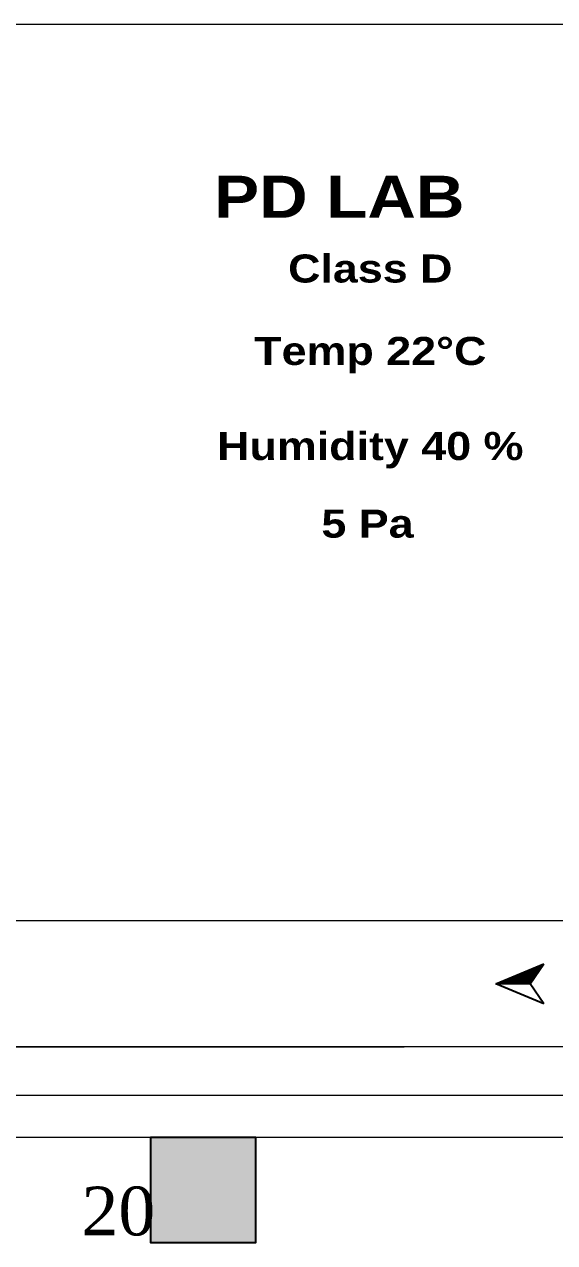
# Model space of a CAD drawing. Extents: x -57174 to 10055, y -18330 to 89882.
# Drawn here: x -34774 to -32882, y 65221 to 69567 of the extents above; entities that cross this region are included whole.
import ezdxf

# ---------------------------------------------------------------- set-up
doc = ezdxf.new("R2010")
doc.units = 0
doc.header["$LTSCALE"] = 50
doc.header["$MEASUREMENT"] = 0
doc.layers.get('0').update_dxf_attribs({"color": 8, "linetype": 'CONTINUOUS'})
for name, color, linetype in [('COLUMN', 8, 'CONTINUOUS'), ('COLUMN HATCH', 8, 'CONTINUOUS'), ('Direction Arrow', 3, 'CONTINUOUS'), ('duct return', 4, 'CONTINUOUS'), ('SUPPLY', 6, 'CONTINUOUS'), ('TEXT', 8, 'CONTINUOUS'), ('WALL', 8, 'CONTINUOUS'), ('XREF-ARCH', 8, 'CONTINUOUS')]:
    doc.layers.add(name, color=color, linetype=linetype)
doc.styles.add('H St Bt', font='ariblk.ttf', dxfattribs={"height": 50})
doc.styles.add('TECHNICBOLD', font='times.ttf', dxfattribs={"height": 10})

# ---------------------------------------------------------------- blocks, each defined once
blk = doc.blocks.new('PLAN')
at = {"layer": 'COLUMN HATCH', "linetype": 'Continuous'}
blk.add_hatch(color=256, dxfattribs=at).paths.add_polyline_path([(6450, 5250), (6075, 5250), (6075, 4875), (6450, 4875)])
blk.add_hatch(color=256, dxfattribs=at).paths.add_polyline_path([(6450, 5250), (6075, 5250), (6075, 4875), (6450, 4875)])
at = {"layer": 'COLUMN', "linetype": 'Continuous'}
for points in [[(6300, 5250), (6075, 5250), (6075, 5217)], [(6075, 5100), (6075, 4875), (6450, 4875), (6450, 5250)]]:
    blk.add_lwpolyline(points, dxfattribs=at)
blk.add_lwpolyline([(6075, 4875), (6450, 4875), (6450, 5250), (6075, 5250)], close=True, dxfattribs=at)
at = {"layer": 'WALL', "lineweight": 0}
for p, q in [((11750, 5400), (2550, 5400)), ((11750, 5250), (200, 5250))]:
    blk.add_line(p, q, dxfattribs=at)
at = {"layer": 'COLUMN', "linetype": 'Continuous', "width": 3168.977, "attachment_point": 5, "style": 'H St Bt'}
for s, insert, char_height in [('PD LAB', (6748.3, 8605.7), 150), ('Class D', (6858.7, 8349.1), 100), ('Temp 22°C', (6858.7, 8040.7), 100), ('Humidity 40 %', (6858.7, 7701.5), 100), ('5 Pa', (6848.7, 7439), 100)]:
    blk.add_mtext(s, dxfattribs=dict(at, insert=insert, char_height=char_height))
at = {"layer": 'TEXT', "lineweight": 0, "insert": (5828.5, 5074.8), "char_height": 174.02, "width": 128.479, "attachment_point": 1, "style": 'TECHNICBOLD'}
blk.add_mtext('20', dxfattribs=at)
blk.add_mtext('20', dxfattribs=at)
blk = doc.blocks.new('AROW-flat-6')
h = blk.add_hatch()
h.set_pattern_fill('ACET-2D-ANSI31,_O', color=256, scale=16.690811)
h.set_pattern_definition([(45, (19901.7383, -33078.2324), (-1.47527318, 1.47527318), [])])
h.paths.add_polyline_path([(-61.7, 0), (61.7, 0), (109.9, 71.5)])
for p, q in [((-61.7, 0), (109.9, 71.5)), ((61.7, 0), (109.9, 71.5)), ((109.9, -71.5), (-61.7, 0)), ((61.7, 0), (-61.7, 0)), ((109.9, -71.5), (61.7, 0))]:
    blk.add_line(p, q)

msp = doc.modelspace()

# ---------------------------------------------------------------- linework, layer by layer
at = {"layer": 'duct return', "lineweight": 0}
for p, q in [((-30224.2, 66369.4, 3000), (-35457.5, 66369.4, 3000)), ((-40451.5, 65919.4), (-33419.5, 65919.4)), ((-30224.2, 65919.4, 3000), (-35457.5, 65919.4, 3000))]:
    msp.add_line(p, q, dxfattribs=at)
at = {"layer": 'SUPPLY', "lineweight": 0}
msp.add_line((-32292.3, 69566.7, 3350), (-42420.6, 69566.7, 3350), dxfattribs=at)

# ---------------------------------------------------------------- block references
at = {"layer": 'Direction Arrow', "lineweight": 0}
msp.add_blockref('AROW-flat-6', (-33030.8, 66144.1, 3050), dxfattribs=at)
at = {"layer": 'XREF-ARCH', "lineweight": 0}
msp.add_blockref('PLAN', (-40398.6, 60346), dxfattribs=at)

doc.saveas('drawing.dxf')
